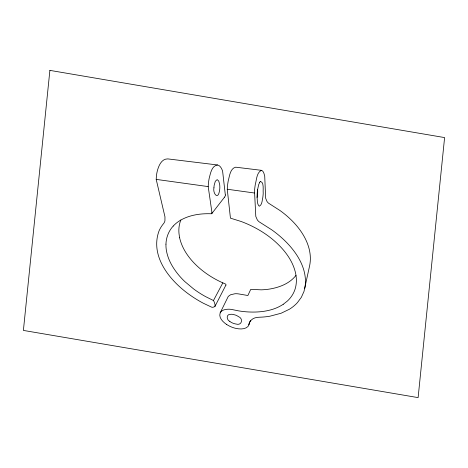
<?xml version="1.0" encoding="UTF-8"?>
<svg xmlns="http://www.w3.org/2000/svg" width="468" height="468" viewBox="0 0 468 468"><rect width="100%" height="100%" fill="white"/><g stroke="black" fill="none" stroke-linecap="round" stroke-linejoin="round"><path stroke-width="0.7" d="M225.828 285.228L214.859 306.61L212.917 307.3A4.733 3.949 18.7 0 1 211.53 307.119L203.364 303.252A103.434 86.252 18.7 0 1 189.85 294.928C170.194 281.133 149.684 256.417 159.015 230.97A41.196 34.351 18.7 0 1 163.478 223.716L163.765 223.347A10.331 8.617 18.7 0 0 164.929 220.861L164.97 216.859L156.201 179.39L156.376 176.372A54.001 45.027 18.7 0 1 157.236 171.294C158.5 166.117 161.413 158.71 167.796 158.898L217.515 164.97C220.346 165.526 221.651 168.591 222.592 171.001L225.33 194.981M211.899 212.179L208.196 186.597L208.412 183.468A77.36 64.508 18.7 0 1 209.214 178.173C210.501 173.476 211.659 165.748 217.515 164.97M226.453 324.347C222.873 321.908 218.38 317.596 220.188 312.84L228.279 296.39L230.619 294.741L234.971 293.752A14.988 12.496 18.7 0 1 239.049 293.986L247.882 295.507L250.69 289.476A1.667 1.386 18.7 0 1 251.55 289.388L261.22 289.832A60.021 50.053 18.7 0 0 270.826 288.85C280.279 287.095 289.984 283.187 296.004 275.359C293.664 261.314 284.351 249.532 273.844 240.429A89.616 74.734 18.7 0 0 256.985 228.782A96.537 80.502 18.7 0 0 241.166 221.499L230.443 218.152L227.255 189.236L227.489 186.065A91.213 76.062 18.7 0 1 228.261 180.695C229.577 176.108 230.157 168.457 235.696 167.187L261.483 170.334C263.812 171.171 264.127 174.231 264.73 176.307L265.649 198.233L267.006 201.492A9.828 8.196 18.7 0 0 268.533 203.171L279.958 210.495A87.147 72.675 18.7 0 1 290.751 219.48C302.948 231.128 313.133 248.087 309.676 265.537L303.989 291.453L301.322 297.35L297.385 302.661A46.771 39.002 18.7 0 1 289.382 309.249L281.11 313.244L269.884 316.21A68.585 57.19 18.7 0 1 259.992 317.199C253.282 317.257 249.865 319.585 248.104 326.401C245.033 329.478 240.154 329.226 236.205 328.46A23.201 19.346 18.7 0 1 226.453 324.342M165.959 244.161C166.14 237.522 168.65 230.923 173.224 226.073M304.808 288.329C308.523 268.486 295.466 249.988 281.338 237.457A99.356 82.854 18.7 0 0 271.656 229.765L259.05 221.756A11.056 9.22 18.7 0 1 257.347 219.942L255.797 216.45L254.498 190.856A120.206 100.24 18.7 0 1 255.335 184.281C256.657 179.747 256.581 172.446 261.483 170.334M257.09 197.467L257.236 196.759A43.378 36.171 18.7 0 0 257.698 191.447L257.64 189.306M214.987 306.324L215.005 304.452L214.186 301.918A14.432 12.033 18.7 0 0 213.466 300.532L205.393 296.513A92.301 76.968 18.7 0 1 193.699 289.002L184.889 281.642A75.009 62.548 18.7 0 1 178.829 275.213C173.529 268.831 169.012 261.542 167.017 253.416A43.448 36.229 18.7 0 1 165.959 244.161M220.188 312.84C221.721 309.74 225.734 309.243 228.829 309.202A16.24 13.543 18.7 0 1 232.069 309.541L238.113 310.787A76.857 64.087 18.7 0 0 248.362 311.951C256.68 312.384 265.151 311.746 273.107 309.161A46.935 39.136 18.7 0 0 283.216 304.317M213.466 300.532L222.821 282.871M259.699 182.274L258.588 184.913L257.564 189.914A70.258 58.588 18.7 0 0 257.178 193.77A62.8 52.369 18.7 0 0 257.102 197.59C257.429 200.374 256.967 203.937 259.096 206.072A0.638 0.532 18.7 0 0 259.494 206.148C262.273 204.539 262.057 200.345 262.794 197.584A74.47 62.098 18.7 0 0 263.209 193.208C262.823 190.201 264.338 181.888 260.366 181.496M224.57 197.122L211.817 213.554A0.626 0.521 18.7 0 1 211.337 213.765C200.93 213.385 190.107 214.824 180.917 220.007A39.856 33.234 18.7 0 0 173.207 226.062M283.21 304.305L287.317 301.1A38.429 32.046 18.7 0 0 295.565 287.416A42.313 35.281 18.7 0 0 295.969 275.359M156.201 179.39L208.196 186.597M227.255 189.236L254.34 192.991M229.806 321.428C226.161 319.755 226.085 313.689 231.057 314.28A8.067 6.727 18.7 0 1 233.222 314.443L235.486 315.075A12.086 10.074 18.7 0 1 238.311 316.503C243.805 318.55 241.78 326.044 235.977 324.02A11.443 9.541 18.7 0 1 229.817 321.417M179.607 237.773C182.567 250.778 191.424 261.618 201.562 269.896A82.204 68.544 18.7 0 0 221.686 282.344L225.196 283.895A1.17 0.977 18.7 0 1 225.986 285.152M179.73 237.762A40.359 33.655 18.7 0 1 180.847 219.978M225.4 194.992A5.095 4.247 18.7 0 1 224.546 197.104M249.257 323.885A9.512 7.933 18.7 0 1 250.561 320.568M249.239 323.885A6.815 5.68 18.7 0 1 248.988 324.921M211.77 212.22A2.258 1.884 18.7 0 1 211.875 213.583M259.717 182.28A3.99 3.329 18.7 0 1 260.354 181.485M213.94 187.82C212.677 193.073 217.796 200.14 219.357 191.558A28.121 23.453 18.7 0 0 219.656 184.369L218.749 181.081L217.287 179.706A0.924 0.772 18.7 0 0 217.047 179.7L215.321 181.274L214.204 185.123A31.04 25.88 18.7 0 0 213.94 187.82M49.883 70.381L23.4 330.42L418.117 397.619L444.6 137.58L49.883 70.381"/></g></svg>
